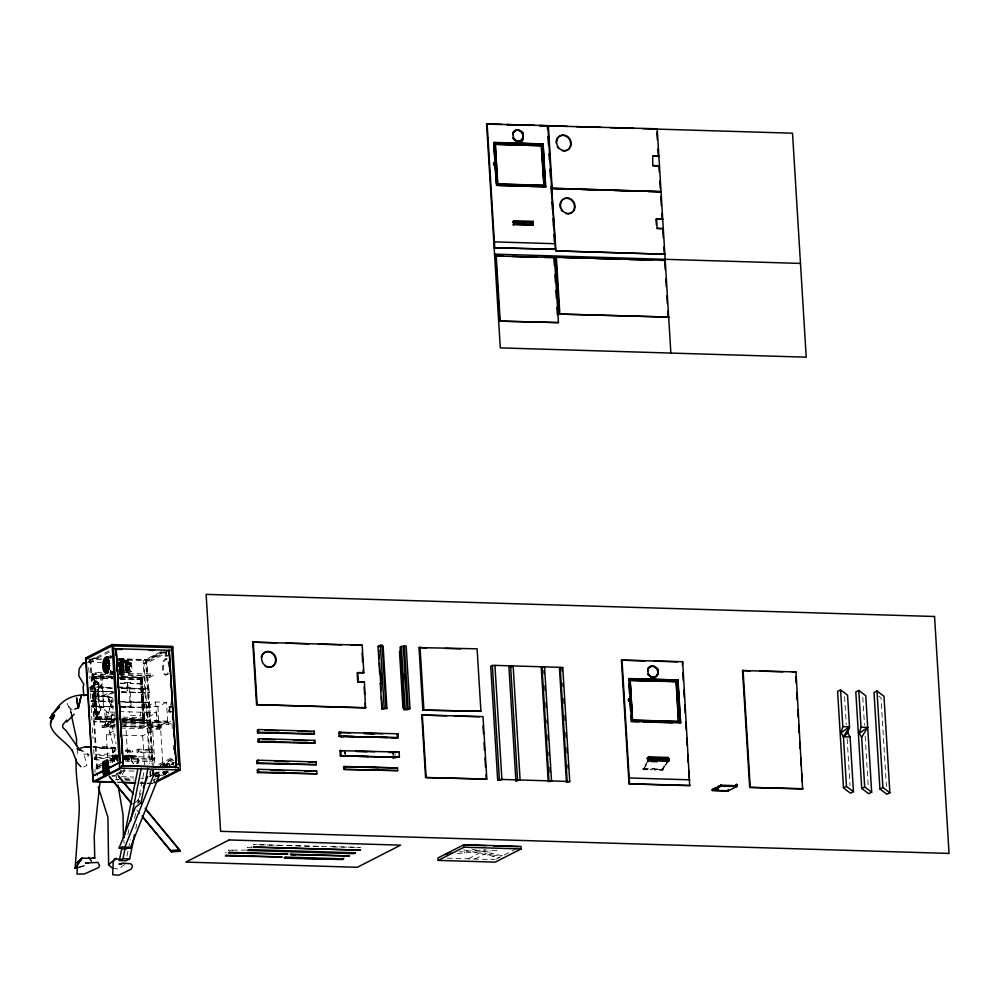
<?xml version="1.0" encoding="UTF-8"?>
<svg xmlns="http://www.w3.org/2000/svg" width="999" height="999" viewBox="0 0 999 999"><rect width="100%" height="100%" fill="white"/><g stroke="black" fill="none" stroke-linecap="round" stroke-linejoin="round"><path stroke-width="0.75" stroke-dasharray="5 3.75" d="M121.091 661.538L121.091 661.438A1.449 1.286 63.1 0 1 121.141 661.063L121.903 660.252L121.179 662.737M126.811 665.259C125.986 664.785 127.11 667.245 125.986 665.396M128.571 661.326L128.009 662M77.647 749.15L76.948 756.218M164.847 765.796L167.57 765.359M167.345 772.577L167.108 770.229M164.623 773.563L164.286 773.726M128.159 661.251L127.298 662.012L128.634 661.975M127.173 686.438C126.661 697.539 129.021 685.514 127.298 683.104M93.694 749.287L94.306 759.327L96.528 757.267L96.641 755.481L118.107 756.131M118.669 664.797L119.493 664.859L118.294 665.646M119.843 662.524L118.719 663.274M118.606 662.712L119.93 663.498L120.18 662.587M120.779 671.565L120.991 670.429M120.342 670.616L122.153 668.88A2.098 1.861 63.1 0 1 119.693 669.542M119.992 671.503C122.153 672.002 120.017 668.968 122.353 668.855M122.402 669.118L122.34 670.304L119.868 671.628M126.261 663.286C132.892 661.987 122.715 662.637 126.861 662.899M125.949 664.822C127.997 664.035 124.813 665.809 126.935 665.284M126.099 663.361L125.437 663.049L127.835 664.747M126.398 667.22L126.361 666.321L126.96 666.87M126.611 663.361L127.135 663.511M128.584 662.649L126.448 663.311L127.185 662.674M126.473 669.742L127.235 670.129L126.349 670.104M127.497 664.61L128.546 666.558M128.359 662.387L127.635 662.512M127.71 664.785L128.284 663.224M127.847 668.756L128.209 668.006M128.521 664.235L128.434 663.111L127.223 663.561M131.443 666.058A3.934 3.509 63.1 0 0 129.158 664.198L128.621 663.423M128.784 668.181L128.147 668.993M130.207 662.1L129.695 663.523L129.058 662.861M130.32 670.341L129.395 670.354L130.232 670.142M125.062 760.976L149.301 761.713L152.585 761.101L154.808 759.028L154.907 757.254L124.238 756.318M126.349 662.062L123.888 660.052L124.9 660.839A15.46 13.774 63.1 0 1 125.137 662.512L125.15 660.626L126.099 660.327M127.098 661.575L128.347 662.025M164.623 771.752L164.823 775.286M119.58 663.361L119.468 662.787M166.196 772.102L166.109 772.327M167.932 762.986L167.62 762.712M109.803 658.091L110.19 656.218L111.151 657.13M111.139 670.716L110.839 671.303M129.695 662.674L130.07 666.308L130.881 665.896L130.582 662.2L129.77 662.412L130.07 666.308M129.957 662.412L130.557 663.985M125.075 661.663L126.736 661.375M125.649 660.514L127.585 660.789L126.985 660.476M119.231 670.916L126.174 670.641M121.99 672.09L121.616 672.102M122.103 676.061L121.291 676.248M123.963 771.141L124.425 767.919M167.607 765.459L166.221 765.571M112.575 762.986L113.699 757.042L116.733 757.13M136.863 763.723L137.987 757.779L124.326 757.367M127.884 834.54L129.096 828.508M126.948 856.205L128.172 850.174M128.471 848.663L130.307 839.61M134.578 818.481L135.802 812.449M137.625 803.396L144.343 770.204M135.777 828.708L136.688 824.175M164.872 771.715L164.947 774.887M120.867 668.955C119.605 667.694 118.369 663.86 120.38 665.659C118.968 668.781 121.066 669.455 120.742 670.167M120.005 668.381L120.567 665.759M119.905 669.455A2.123 1.886 63.1 0 0 122.502 668.768L123.526 665.846L118.556 666.021M110.115 657.042L112.275 657.105M108.466 713.511L112.512 697.976L107.555 695.966L93.207 696.665L104.57 696.016L99.101 695.616L98.002 689.997L94.593 689.585L101.149 690.147L103.397 675.786M126.149 670.791L125.537 663.96L119.043 663.648M114.748 725.149L106.806 727.372L108.429 721.927L105.757 725.749L104.508 709.752L108.179 712.824L104.508 709.752M120.38 666.083L119.755 668.219L122.377 668.294M123.526 665.846L122.515 668.693L121.616 668.668A1.436 1.274 63.1 0 1 119.955 668.993A4.283 3.809 63.1 0 1 119.83 672.14A4.346 3.871 63.1 0 0 120.042 668.98M106.806 727.372L108.042 723.076M120.929 662.924L121.079 660.789A15.46 13.774 63.1 0 0 121.166 662.399L120.817 662.924L121.453 661.326M100.562 707.966L100.287 710.301L96.853 716.083M100.887 708.116L100.599 710.489M120.467 771.802L119.793 774.013L120.867 770.429L118.756 773.825L116.271 774.537M121.291 662.749L121.341 661.313A1.449 1.286 63.1 0 1 121.391 660.938M124.788 662.849L124.713 661.525M121.004 670.579L120.042 671.965L122.34 670.304M120.267 672.202L120.242 672.065A4.008 3.571 63.1 0 0 121.965 671.54L122.652 670.903A4.008 3.571 63.1 0 0 118.444 664.41A5.994 5.332 63.1 0 1 122.165 669.318A5.994 5.332 63.1 0 1 120.092 674.687A5.994 5.332 63.1 0 0 121.953 669.205A5.994 5.332 63.1 0 0 118.132 664.41A4.695 4.183 63.1 0 1 119.743 673.376M120.417 671.515L120.13 671.703A3.746 3.334 63.1 0 0 121.828 671.128L122.465 670.529A3.746 3.334 63.1 0 0 118.544 664.472M122.253 670.616L120.042 671.965M126.324 663.885L127.747 664.635M126.91 667.095L126.324 667.257M128.946 663.011L130.082 663.036M127.597 668.306L127.497 667.494A1.299 1.161 63.1 0 1 128.771 667.432L127.884 667.894M130.17 663.586C133.117 661.5 126.923 663.586 130.407 663.249M121.141 661.063L121.653 662.474M121.266 661.113L121.416 660.689M112.188 656.955L110.09 656.755M130.007 662.687L131.144 663.099M141.096 793.006L138.337 799.912L138.524 803.021M127.173 686.413C128.834 685.926 126.161 681.018 127.298 683.129M668.169 761.226L662.549 770.241L654.657 770.004L654.532 768.968L662.112 769.193L667.744 760.164M668.206 760.414L662.287 769.892L654.745 769.605A1.998 1.049 -14.3 0 0 653.508 768.706A1.998 1.049 -14.3 0 0 651.223 769.492L643.593 769.33L646.64 763.473M100.887 708.129L100.562 707.954M109.528 708.978L112.512 697.976L101.935 695.716L112.512 697.976L113.574 700.349M126.036 666.258L126.423 665.409M94.493 701.335C97.29 696.578 89.71 696.141 93.731 699.238L94.156 699.625M124.65 770.366L121.616 775.711M125.175 662.612L124.55 663.036L124.126 660.289L119.868 659.702L120.954 659.153M121.578 659.914L120.829 660.739A16.446 14.648 63.1 0 0 120.792 662.499L120.667 660.489M112.013 671.241L111.014 672.652L113.399 671.44M111.963 671.628L111.651 672.14A7.942 3.259 -88.3 0 1 109.977 672.989M116.671 756.718L112.2 756.58L112.125 755.544L112.637 754.732L117.12 754.857M112.2 756.58L112.637 754.732M116.846 759.452L112.363 759.315L112.3 758.278L112.8 757.467L117.283 757.592M112.363 759.315L112.8 757.467M124.151 756.942L131.618 757.167L132.068 755.319L124.588 755.094M131.618 757.167L132.068 755.319M124.313 759.677L131.781 759.902L132.23 758.054L124.763 757.829M131.781 759.902L132.23 758.054M654.657 770.004A1.998 1.049 -14.3 0 0 653.533 768.818A1.998 1.049 -14.3 0 0 651.011 769.892L643.119 769.655L642.906 768.843L648.688 759.59M643.119 769.655L648.751 760.626M643.593 769.33L648.776 761.038M662.549 770.241L668.106 760.177M96.891 716.108L100.599 710.489M125.025 662.662L124.363 660.064L124.65 660.901A16.446 14.648 63.1 0 1 125.012 662.637L120.792 662.537M121.416 668.843L121.616 668.668A1.436 1.274 63.1 0 0 121.316 666.745L121.141 666.108A2.098 1.861 63.1 0 0 118.744 666.758L119.118 666.196M120.08 669.892A2.198 1.961 63.1 0 0 122.39 668.631A2.098 1.861 63.1 0 0 121.166 665.996L120.355 664.997L123.651 665.097L123.164 668.993L120.355 670.329M120.38 670.691L120.742 668.343M126.573 662.512L125.824 662.886M120.642 671.89L119.843 672.802L122.253 671.965M119.917 673.064L120.392 672.702A4.308 3.834 63.1 0 0 118.893 664.984M119.605 673.451L121.516 672.127L119.443 673.289M127.098 667.881L127.66 667.344A1.299 1.161 63.1 0 1 128.846 667.382M127.66 668.144L127.223 667.694A1.299 1.161 63.1 0 0 127.26 669.118L127.722 669.592A1.299 1.161 63.1 0 0 128.908 669.63A1.299 1.161 63.1 0 1 127.797 669.555L127.447 669.48M127.822 668.244L127.41 667.532M128.784 668.943L129.071 669.492M129.408 670.004L130.082 669.805M120.167 659.502L119.293 660.751M120.554 660.801L120.679 662.799L120.954 660.214M119.68 666.608L119.006 666.37M120.055 774.063L122.165 771.503L120.055 774.063L119.58 771.99M99.5 687.187L96.678 681.568L94.356 679.857M116.259 749.175L114.323 751.61L107.18 754.208L93.869 754.295M92.52 697.777L93.369 697.09L92.432 697.851M93.357 696.478L92.345 698.051L94.281 696.328M642.906 768.843L651.223 769.492M94.493 679.707L96.978 681.368L99.575 687.212M121.041 658.915L118.669 660.202M123.277 662.512L123.189 661.038M126.074 666.832L126.811 666.233M127.61 669.405L128.684 669.08M128.996 669.53L129.395 669.13A1.299 1.161 63.1 0 0 129.308 667.869L129.083 667.707M118.706 660.027L124.101 660.089M96.641 755.481L94.218 757.741L108.179 758.878M154.907 757.254L152.485 759.515L149.201 760.127L124.887 759.39M122.427 676.286C120.117 676.198 120.604 670.978 122.752 670.391A3.746 3.334 63.1 0 0 118.819 664.335A4.008 3.571 63.1 0 1 122.952 670.754L122.265 671.39A4.008 3.571 63.1 0 1 119.543 671.84M121.94 660.014C119.193 661.4 126.498 661.063 124.326 660.539M166.721 765.346L167.283 765.072L165.772 765.034M120.317 663.324L118.956 663.461M121.828 667.12C116.908 669.367 123.252 667.544 121.354 666.733A1.436 1.274 63.1 0 0 119.555 666.783M128.072 664.635C126.761 665.322 127.922 662.974 126.136 663.773M121.678 666.82L119.693 667.881A4.495 3.996 63.1 0 1 119.967 672.265A4.421 3.934 63.1 0 0 123.751 667.544A4.421 3.934 63.1 0 0 118.494 663.786A4.695 4.183 63.1 0 1 124.001 667.707A4.695 4.183 63.1 0 1 120.067 672.777L119.818 673.276M119.418 673.613L121.379 672.339M133.791 803.608L138.337 799.912L140.122 801.847M121.141 666.108L119.843 666.82L120.991 666.246M124.7 864.347L118.544 869.192L111.863 867.794M121.641 659.103C119.655 659.977 124.987 659.34 122.727 658.965M121.179 659.415L122.565 659.153M121.965 659.365L121.828 659.14M121.428 671.266L121.915 671.34M121.403 675.936L122.565 675.774M164.41 765.496L168.257 763.686L166.758 764.547M120.879 660.139L120.679 662.799M121.578 660.526L124.163 660.451M118.893 659.927L146.89 660.888L164.723 651.823M125.537 671.266L120.18 671.141M126.149 664.135L126.411 672.539L128.746 673.014L131.993 671.103L131.568 663.036L125.849 661.238A1.261 1.124 63.1 0 1 125.025 660.689L123.826 659.203M88.948 661.113L109.615 650.611M109.415 652.085L90.122 661.887L87.562 661.813M110.052 656.78L112.425 655.569M111.826 676.111L92.058 675.499L91.97 674.025L95.205 672.377L102.81 672.602M121.141 659.49L122.053 659.14M122.053 659.415L123.189 658.978M122.165 659.702L123.239 659.053M92.058 675.499L95.305 673.85L102.909 674.088M94.443 694.904L93.956 696.49L92.745 676.573L113.087 677.01M120.067 662.537L118.906 662.524L119.58 663.036L118.844 663.448M93.094 678.471L93.019 677.16M112.787 676.785L93.494 676.748L95.892 719.23L115.322 719.355M119.78 663.386L119.543 662.637M119.955 672.664C125.837 673.601 125.362 663.211 121.478 662.262A12.625 2.522 -3.5 0 1 119.967 662.275L118.531 662.237M124.65 660.901L124.688 662.874L124.788 660.801M118.119 665.309L119.231 664.747M118.382 665.434L119.493 664.859M94.243 677.934L112.987 678.546M124.713 662.687L124.376 661.75A1.449 1.311 70.8 0 0 124.251 661.176L124.013 660.701M118.656 718.568L96.503 718.006L94.081 678.284L112.924 678.583M122.315 671.34L119.668 672.652A4.196 3.734 63.1 0 0 118.506 666.196L123.039 665.184M120.492 665.484L118.419 666.495A2.123 1.886 63.1 0 1 121.229 667.594A2.123 1.886 63.1 0 1 120.117 670.354M120.38 665.659L119.143 665.871M120.729 665.671L118.794 666.783L120.941 665.846M119.018 666.595A2.123 1.886 63.1 0 1 121.628 665.908L123.651 665.097A3.609 2.847 -27.9 0 1 122.402 669.38A2.56 2.273 63.5 0 1 119.618 669.692M121.329 666.358L120.03 666.683M119.693 667.519L121.516 666.595M129.283 662.787L130.32 662.424M110.227 673.301L113.861 671.453M120.055 668.681L122.065 667.682L120.167 668.93M127.572 664.797L128.284 664.298M97.24 684.34L95.355 684.927L95.167 681.805L97.115 682.267L97.028 684.452L97.115 682.267M96.179 681.206L98.938 683.129L98.988 687.662L98.726 683.229L96.179 681.206L96.091 676.286L96.391 681.093M120.217 669.205L122.303 668.556A2.098 1.861 63.1 0 1 120.092 669.805M120.267 669.492L122.303 668.556A2.198 1.961 63.1 0 0 121.191 665.908A2.198 1.961 63.1 0 0 118.669 666.708M120.317 669.792L122.303 668.556M122.165 669.705L121.041 669.992M119.98 671.153L119.855 671.066A2.66 2.36 63.1 0 0 118.406 666.208L119.368 666.258M120.317 670.916L122.377 669.742M120.167 671.091L122.353 670.042M127.66 667.344L127.223 667.694A1.299 1.161 63.1 0 0 127.335 669.068M129.882 666.296L130.881 665.896M90.584 698.426L89.91 687.337L90.722 686.925L112.188 687.587M119.967 672.215L122.115 671.153L122.09 669.942M128.684 667.469L128.859 668.343M95.355 684.927L95.38 681.693M161.039 651.673L143.119 660.776L149.413 763.698M121.291 671.74L122.153 671.74L122.577 675.986M118.244 659.003L146.266 659.852L161.826 651.947M92.457 687.424L91.696 687.799L94.88 687.499M120.754 672.951L122.178 672.227M163.586 651.748L145.667 660.851L151.973 763.773M94.743 691.42L94.868 687.774M126.461 671.952L127.422 671.603L126.686 662.599M168.107 650.898L143.294 663.511L145.842 663.586L166.521 653.084M97.74 686.925L102.885 686.788L103.609 707.629L99.001 707.492L97.74 686.925L102.885 686.788M112.425 691.483L90.147 691.246L113.824 691.97M92.695 691.32L91.945 691.708L95.13 691.395M94.555 691.42L95.067 691.158M165.085 652.235L165.31 656.043L166.558 655.344M95.991 693.056L97.39 693.069C96.603 709.278 100.287 691.745 95.991 693.056L96.404 699.7L97.79 699.712M92.944 698.301L93.856 699.312L92.62 698.463L92.882 697.265M124.9 683.378C126.211 681.83 121.791 684.79 119.855 683.229M94.393 699.625L94.468 700.936M92.532 701.473L93.294 701.098M130.182 683.541L130.357 682.654L130.182 683.541L142.632 683.915M94.967 701.548L95.717 701.161M95.654 706.405L95.692 701.448M141.446 678.209L142.258 677.797L144.73 720.741L122.952 720.254M120.429 678.97L140.659 679.395L143.069 719.455M120.217 679.083L140.422 679.582M119.343 674.849L149.75 675.774L152.997 674.125L153.084 675.611L149.85 677.26L119.43 676.335M94.243 704.108L93.594 704.445L95.704 704.158L94.243 704.108L93.731 706.53M113.349 706.468L91.059 706.218L113.187 706.892M116.995 687.374L129.945 687.337L131.144 706.867L121.229 707.005M92.857 706.68L93.619 706.305M95.28 706.755L96.041 706.38M95.18 701.71L96.166 701.435L96.453 706.131M96.216 706.63L92.582 706.518L92.32 701.286L113.012 701.947M141.783 683.89L130.407 683.428M99.001 707.492L104.146 707.354M99.051 713.998L97.165 714.572L96.978 711.45L98.926 711.912L98.839 714.11L98.926 711.912M142.695 692.881L143.381 692.632L142.67 689.497M145.629 689.035L142.445 689.347L143.207 688.96L143.444 692.869L142.682 693.256L145.866 692.944M97.165 714.572L97.19 711.338M121.628 692.207L149.226 692.607L148.988 688.698L121.379 688.299M142.919 692.632L121.478 691.982M96.753 716.32L115.36 716.857M95.817 717.369L95.567 718.83M96.903 717.732L115.409 718.269M96.928 717.994L115.16 718.656M112.85 677.334L92.982 676.648L95.779 719.13M96.066 718.943L96.94 718.506L94.306 676.335M94.143 699.487L95.355 719.417L93.069 676.41M100.162 718.006L100.362 721.253L114.336 721.628M115.172 713.536L106.094 718.144L106.568 725.961L115.597 726.236M141.558 701.073L142.894 701.111M146.466 702.709L120.579 702.222M114.51 727.859L102.173 727.484L102.048 725.536L104.745 724.163L115.547 724.487M111.239 720.866L113.936 719.492L114.061 721.44L111.351 722.814L111.239 720.866L114.323 720.953M120.979 707.13L150.15 707.579L149.825 702.372L120.667 701.922M102.173 727.484L104.87 726.111L114.123 726.398M106.568 725.961L114.348 722.002M143.606 707.854L144.306 707.604L144.018 702.909L143.319 703.171L144.043 702.634L144.356 707.841L143.606 708.229L146.791 707.916M146.94 706.38L155.582 701.985L166.508 702.322L167.707 721.852L159.053 726.248L148.127 725.911L146.94 706.38L157.867 706.718L166.508 702.322M107.68 757.741L106.281 734.715L114.61 730.481M122.952 726.248L125.737 724.837L128.172 764.735M142.857 719.292L140.21 679.695M143.044 719.13L123.052 718.531M142.944 719.455L122.889 718.88M122.652 718.656L143.731 719.292L156.706 712.699L157.18 720.516L144.206 727.11L123.127 726.46M171.291 712.25L168.744 712.162L168.431 707.092L172.04 706.63M169.618 706.693L169.917 711.5L168.744 712.162M143.856 720.891L144.718 720.254L123.052 719.592M146.778 720.604L147.54 720.217M148.127 725.911L156.781 721.515L167.707 721.852M122.09 726.136L159.103 727.26L161.813 725.898L161.925 727.846L159.228 729.22L122.215 728.096M122.028 721.191L168.294 722.602L171.004 721.228L121.653 719.73M122.964 735.227L142.695 735.826L160.539 726.76L163.074 768.194M122.153 723.151L168.419 724.55L171.116 723.176L121.766 721.678M101.686 763.373L94.768 766.882L97.328 766.957L101.473 764.847M109.99 759.153L118.282 754.932M109.778 760.639L118.069 756.418M101.811 765.321L94.893 768.843L97.44 768.918L101.586 766.807M110.102 761.101L118.406 756.892M125.137 750.386C135.077 748.875 135.702 753.596 125.212 751.685M109.89 762.587L116.808 759.078M136.963 749.874L138.312 749.188L152.884 749.625L153.034 752.235L151.686 752.921L137.125 752.472L136.963 749.874L151.536 750.311L152.884 749.625M137.125 752.472L138.474 751.785L153.034 752.235M97.09 775.961L97.852 775.574M115.859 774.163L122.802 770.629M158.791 764.36L174.013 756.63M159.965 765.134L173.789 758.116M160.302 765.609L174.126 758.578M162.849 765.684L173.913 760.064M164.236 765.684L168.169 763.686L166.845 764.41M164.935 765.808L166.246 765.134M175.462 762.624L171.865 763.086L172.015 765.621M173.039 762.674L173.189 765.084M152.285 774.4L157.817 771.59M170.267 765.271L173.027 763.86M149.438 776.71L153.559 774.612M154.932 773.913L159.041 771.827M154.833 774.487L160.364 771.665M154.358 775.361L162.088 771.44M154.945 776.435L164.635 771.515M155.345 776.885L164.685 772.14L163.636 771.99L163.774 774.237M155.357 777.01L164.785 772.14L162.937 772.115L163.124 775.236M165.359 772.002L166.483 771.503M166.833 771.453L165.422 772.04M157.28 777.097L168.207 771.553M166.471 772.814C162.225 774.562 168.481 773.313 166.358 770.966M164.036 774.525L166.159 773.451M153.734 779.944L156.493 778.546M161.95 775.773L168.781 772.302M152.547 783.104L155.27 781.717M225.15 853.134L226.286 852.559M468.219 858.828L486.101 849.749L459.453 851.872M474.887 859.04L491.058 850.823M496.441 858.953L516.433 848.8M121.054 671.69L121.828 671.665M83.729 766.97L86.95 765.559L84.216 755.032L88.249 756.206L89.136 754.932L83.879 751.498M120.617 668.056L119.88 667.307M120.542 673.051L119.855 672.926L123.851 672.252A5.644 5.032 63.1 0 0 126.049 668.968L126.136 667.569A11.276 10.04 63.1 0 0 124.488 662.112M113.424 692.969L102.685 696.078M80.182 867.207L86.039 865.196L77.672 867.681M131.543 671.615L117.807 671.266M102.472 695.903L105.919 694.168L114.048 692.519M77.91 867.344L84.828 865.359M121.466 671.653L122.577 671.84M487.387 854.994L493.306 853.795M492.657 856.143L498.563 854.932M88.699 662.424L93.094 661.588L101.648 662.799M109.803 655.494L110.577 656.031M125.762 661.638L127.098 661.688M120.192 671.84L121.279 671.578M88.824 662.275L93.094 661.588L89.523 661.837M120.904 668.855L120.767 669.567M457.255 853.521L497.027 850.349M120.629 671.59L119.518 671.615M122.203 659.14L121.791 659.352M126.061 660.401L127.16 660.476M127.023 662.1L126.274 662.075M94.243 746.802L115.447 748.713L111.938 747.976L112.775 752.771L111.938 747.976L113.586 751.398L114.61 761.937M83.641 754.12L89.473 754.245M168.794 655.456L166.483 655.381L166.421 652.934M165.31 656.043L167.869 656.118M165.921 658.89L167.145 658.928A7.992 3.272 -88.3 0 0 163.611 669.555A7.992 3.272 -88.3 0 0 168.794 672.839M109.765 658.004L111.276 658.054M93.881 657.979L101.673 658.216M118.781 658.728L146.803 659.577L153.359 767.906M91.783 658.204L101.124 658.491M87.737 659.09L101.748 659.515M124.138 660.714L121.079 660.614L121.166 662.674L124.188 662.687L124.126 660.876M118.157 661.937L122.315 662.062L122.315 662.724A14.161 2.822 -3.5 0 1 118.506 662.699M88.324 661.425L90.872 661.5L97.565 770.953M116.521 662.337L124.176 662.687M146.591 663.199L144.043 663.124L150.275 764.859M117.657 664.447L125.2 664.672L125.549 670.329L118.032 670.104M123.214 666.008L118.556 665.908A4.495 3.996 63.1 0 1 119.967 672.851M119.543 668.368L122.964 668.468M119.555 668.606L120.904 668.406M119.868 668.893L123.164 668.993M118.769 669.442L122.065 669.542L121.853 666.008M123.676 672.327L128.371 672.464L126.761 668.918L127.223 671.39M119.543 673.114L152.997 674.125M165.172 674.837L166.383 674.874M119.63 674.6L153.084 675.611M91.97 674.025L111.738 674.625M120.38 677.022L142.258 677.797L119.118 677.197M92.745 676.573L113.099 677.21M119.181 677.397L141.995 678.084M119.793 677.547L141.758 678.209M119.131 678.733L140.659 679.395M94.081 678.284L112.525 678.845M124.863 682.604L130.357 682.654M120.067 683.116L125.125 683.266M117.807 686.962L129.945 687.337M119.855 687.811L148.988 688.698M89.91 687.337L112.999 687.974M112.175 688.274L95.242 687.811L95.454 691.196L112.3 691.708M121.279 688.598L142.795 689.21M121.566 691.945L149.226 692.607M94.293 696.653L92.345 697.989L93.481 697.077L93.769 701.31M93.531 699.475L94.718 699.462M113.024 701.261L91.558 700.599L91.871 705.806M120.692 701.485L149.825 702.372M90.747 701.011L112.862 701.685M168.431 707.092L170.991 707.167M119.006 706.493L150.15 707.579M95.979 706.131L95.18 706.568L95.055 704.482M96.366 706.168L113.299 706.643M120.867 706.917L143.918 707.567M94.381 706.193L95.829 706.243M169.917 711.5L172.228 711.575M119.068 711.563L156.706 712.699M114.972 712.2L106.169 711.937L106.356 715.059L115.16 715.321M123.039 717.12L144.755 717.744L144.892 719.954L144.031 720.404L141.621 677.659L144.181 720.716M115.634 719.255L93.606 718.993L114.873 719.642M119.543 719.367L157.18 720.516M95.592 719.23L115.609 719.854M121.741 720.042L144.73 720.741M95.355 719.417L115.285 720.017M114.286 721.94L93.781 721.728L115.047 722.377M121.878 722.177L147.702 722.951L122.64 722.602M111.351 722.814L114.435 722.914M121.716 724.675L161.813 725.898M160.539 726.76L150.824 726.473L152.447 725.649L154.795 764.01M102.048 725.536L114.385 725.911M121.828 726.623L161.925 727.846M106.281 734.715L115.385 735.002M125.399 750.249L132.692 750.474M125.487 751.548L132.767 751.772M643.418 768.631L650.998 768.855M654.445 769.193L662.337 769.43M124.251 755.406L136.039 755.768L136.076 756.418L124.288 756.068M112.125 755.544L118.107 755.719M125.574 755.943L131.556 756.131M112.7 755.768L117.183 755.906M96.528 757.267L117.994 757.916M124.138 758.104L154.808 759.028M112.3 758.278L116.783 758.416M124.251 758.641L131.718 758.865M112.875 758.503L117.358 758.641M124.825 758.865L132.293 759.09M109.703 758.928L117.295 759.153M94.306 759.327L100.687 760.239M109.828 760.514L117.445 760.739M169.018 763.498L169.268 765.996L169.018 763.498A2.335 0.962 -88.3 0 0 168.032 761.663M166.933 763.661L168.182 763.636M150.612 770.529L153.172 770.604M120.28 770.691L135.452 771.141M163.424 772.264L164.648 772.302M121.341 776.698L133.791 777.072M124.076 778.159L133.179 778.433M140.772 778.658L143.806 778.745M115.385 779.507L118.469 779.595M124.638 779.782L133.891 780.069M116.284 779.657L119.318 779.757M125.387 779.944L132.979 780.169M117.02 782.155L121.703 782.167M140.359 782.866L145.03 783.004M146.591 783.054L151.261 783.191M118.032 782.479L121.141 782.567M139.823 783.141L146.054 783.328M147.602 783.378L153.834 783.566L153.646 780.469M281.006 845.404L253.271 844.555L360.377 847.402L330.332 846.902M287.175 845.591L322.627 846.665M252.085 846.952L247.327 847.714L251.948 847.851M246.303 850.099L228.296 850.161L235.964 850.399M447.265 858.191L495.079 859.652M121.403 662.399L121.016 660.639M122.09 671.84L122.253 670.267M93.294 747.215L101.024 747.727L101.861 748.763L107.23 748.139L93.057 746.578L101.861 748.763L102.422 747.851L115.447 748.713M110.477 747.264L115.872 747.814M102.223 746.178L115.722 747.776M154.945 775.511L157.58 776.086M471.89 849.15L502.622 855.818M463.748 849.874L499.188 857.554M126.885 661.525L127.934 661.775L127.922 660.739M167.245 772.477L168.769 772.901M95.167 681.805L96.891 682.367M96.978 711.45L98.714 712.025M127.435 660.464L127.884 661.013L125.225 660.826M127.223 660.526L127.909 660.739M878.67 696.028L881.006 697.789L886.425 786.488M72.24 710.002L69.58 707.679L67.133 703.234L72.54 716.096M122.39 659.815L122.677 660.264A5.17 2.31 49.5 0 0 122.065 661.55L122.315 662.062M140.172 802.147L138.337 799.912L141.159 803.583M137.762 799.712L139.748 802.11M136.776 810.002L140.734 814.797M126.811 662.762L127.36 662.512M463.911 851.51L464.672 852.921M107.555 695.966L112.025 707.704L110.777 706.143L107.555 695.966L113.162 707.379L110.34 723.576L111.538 716.445L111.726 723.875L116.021 743.568M121.204 667.132L121.641 668.119M71.691 713.548L69.98 708.466L71.216 714.397M117.407 761.513L115.422 754.682L117.77 762.487L107.68 724.3M662.112 769.193L662.287 769.892M654.532 768.968L654.72 769.667M650.799 769.08L651.011 769.892M116.109 775.249L117.795 783.653M123.764 840.246L124.126 843.243M862.786 697.227L864.51 725.237M865.171 736.138L868.218 785.938M844.58 696.678L846.29 724.687M847.152 738.698L850.012 785.376M395.042 754.07L395.279 757.979M393.269 752.584L393.419 754.932M392.807 752.597L393.107 756.068M345.492 752.284L345.554 754.67M345.13 751.123L345.354 754.645L344.955 751.123M344.618 751.385L344.767 753.733M344.443 751.385L344.58 753.721M344.218 751.223L344.38 753.833M168.219 661.962L168.506 666.583M170.767 703.583L171.054 708.204M171.99 723.626L172.365 729.794M173.314 745.204L173.601 749.824M166.059 650.436L166.371 655.506M169.493 706.555L169.805 711.638M172.914 762.549L173.077 765.084M168.294 722.602L168.419 724.55M163.736 771.99L163.873 774.237M157.867 706.718L159.053 726.248M159.103 727.26L159.228 729.22M155.582 701.985L156.781 721.515M149.75 675.774L149.85 677.26M153.559 769.904L154.033 777.684M154.108 778.958L154.37 783.291M146.266 659.852L152.697 765.009M153.197 771.103L153.259 774.287M151.536 750.311L151.686 752.921M152.335 769.867L152.822 777.647M150.649 771.028L151.024 777.185M149.887 771.403L150.262 777.572M142.72 689.248L142.869 692.894M143.556 702.921L143.794 707.866M141.746 678.021L144.405 720.903M143.731 719.292L144.206 727.11M140.534 678.046L143.144 720.629M142.695 735.826L144.48 764.984M140.522 712.175L140.734 715.734L129.833 715.409L129.62 711.837M138.312 749.188L138.474 751.785M137.987 757.779L138.349 763.736M130.557 662.637L130.694 665.883M129.133 687.749L130.332 707.28M132.417 750.611L132.492 751.91M123.726 661.013L123.814 662.562M115.397 755.144L115.447 755.793M113.699 757.042L113.973 761.5M104.745 724.163L104.87 726.111M102.348 687.062L103.609 707.629M98.277 686.65L99.538 707.217M95.205 672.377L95.305 673.85M94.156 676.635L96.766 719.218M89.947 659.153L97.003 774.412M90.722 686.925L90.959 690.833M88.699 667.594L89.361 678.383M91.146 707.679L91.908 720.004M92.383 727.709L93.032 738.498M94.917 769.33L95.117 772.414M121.216 661.45L121.291 662.687M109.79 657.617A8.442 6.069 -59.3 0 1 110.639 658.091M109.878 657.28A7.942 3.259 -88.3 0 1 110.727 657.13M112.762 674.637A6.931 6.169 63.1 0 1 110.439 669.867M118.519 663.486A6.931 6.169 63.1 0 1 123.039 669.829A6.931 6.169 63.1 0 1 119.543 676.111A6.918 6.169 63.1 0 0 123.077 669.917A6.918 6.169 63.1 0 0 118.794 663.548M112.388 673.176A5.994 5.332 63.1 0 1 111.788 672.165M167.582 672.802A7.992 3.272 -88.3 0 1 163.162 672.689A7.992 3.272 -88.3 0 1 163.099 661.937A7.992 3.272 -88.3 0 1 167.507 660.177M168.119 661.525A7.992 3.272 -88.3 0 1 168.556 663.249M112.662 672.677A5.657 5.032 63.1 0 1 112.125 671.703M118.419 664.672A5.657 5.032 63.1 0 1 119.905 674.412M112.412 672.839A5.994 5.332 63.1 0 1 111.851 671.815M118.806 664.485A5.657 5.032 63.1 0 1 120.292 674.225M112.587 674.375A6.918 6.169 63.1 0 1 110.652 670.853M119.043 664.747A4.495 3.996 63.1 0 1 119.568 673.239M119.805 669.093A4.346 3.871 63.1 0 1 119.942 671.291A4.495 3.996 63.1 0 0 119.78 669.143M118.844 665.596A2.735 2.435 63.1 0 1 122.69 667.682A2.735 2.435 63.1 0 1 119.755 670.516M119.88 670.454A2.735 2.435 63.1 0 0 122.727 667.27A2.735 2.435 63.1 0 0 118.481 665.946A2.56 2.273 63.1 0 1 122.427 667.195A2.56 2.273 63.1 0 1 119.755 670.179M118.481 665.322A3.147 2.81 63.1 0 1 122.902 667.719A3.147 2.81 63.1 0 1 119.518 670.991M119.68 670.903A3.147 2.81 63.1 0 0 123.064 667.632A3.147 2.81 63.1 0 0 118.644 665.234A2.947 2.622 63.1 0 1 122.702 667.557A2.947 2.622 63.1 0 1 119.543 670.616M118.819 666.72A2.098 1.861 63.1 0 1 121.391 666.046A2.098 1.861 63.1 0 1 122.253 668.868M119.892 669.03A1.436 1.274 63.1 0 0 121.591 668.668A1.436 1.274 63.1 0 0 121.241 666.783A1.436 1.274 63.1 0 0 119.48 666.82A4.283 3.809 63.1 0 0 118.494 666.146M119.93 668.681A2.66 2.36 63.1 0 1 119.805 670.641M121.628 665.908A2.123 1.886 63.1 0 1 122.502 668.768M120.017 667.719A4.283 3.809 63.1 0 1 119.705 672.764M119.855 670.129A2.56 2.273 63.1 0 0 122.527 667.145A2.56 2.273 63.1 0 0 118.556 665.908L120.355 664.997A3.609 2.847 -27.9 0 0 118.756 667.082M122.103 670.991A3.746 3.334 63.1 0 1 119.555 671.403M118.606 663.723A4.421 3.934 63.1 0 1 123.864 667.494A4.421 3.934 63.1 0 1 120.167 672.252M129.233 667.906A1.299 1.161 63.1 0 1 129.308 669.18M100.787 675.074L100.499 681.93L102.135 680.381L100.787 675.074M101.661 684.34L100.924 686.438L98.039 688.498L101.661 684.34M141.209 694.405L142.545 694.442L141.209 694.405M164.398 763.523L164.311 763.511A2.335 0.962 -88.3 0 0 163.524 765.384A2.335 0.962 -88.3 0 1 164.398 763.511M126.249 667.956A2.123 1.898 63.1 0 0 128.784 670.579A2.123 1.898 63.1 0 0 129.445 667.12A2.123 1.898 63.1 0 0 126.249 667.956M131.693 759.103A3.996 3.559 63.1 0 0 136.451 764.023A3.996 3.559 63.1 0 0 137.687 757.529A3.996 3.559 63.1 0 0 131.693 759.103M131.643 759.128A3.996 3.559 63.1 0 0 136.401 764.048A3.996 3.559 63.1 0 0 137.637 757.554A3.996 3.559 63.1 0 0 131.643 759.128"/><path stroke-width="1.5" d="M105.207 764.223L105.407 765.209M105.045 764.223L104.458 765.222L107.692 763.498M105.295 764.572L104.92 765.496M107.03 764.797C108.367 761.9 103.696 764.31 107.168 767.22M107.555 763.91C105.469 776.785 107.792 755.569 105.619 766.995M107.143 766.47L107.318 766.008M103.496 763.91L107.442 761.85L107.73 771.54L108.854 771.141L104.121 773.451L103.534 763.748L106.006 763.935L106.344 766.096L105.594 765.721M107.942 771.34L107.305 762.012M104.321 774.163L104.458 774.375M78.259 708.316L81.344 695.092L86.626 694.929L85.24 695.466M105.345 766.795C107.755 765.159 100.4 765.571 107.268 763.024M106.556 764.185C107.205 761.713 107.293 765.721 107.118 763.498M105.345 765.034L104.658 765.709M105.245 765.371L104.82 764.485L104.77 765.721M107.118 763.848L105.519 764.672M106.069 765.459L105.282 766.058L105.419 765.246M76.586 745.991L76.523 738.711L71.528 715.871M107.867 766.295L108.129 765.858M106.156 770.079L106.269 771.927L106.169 769.929M104.945 765.359L105.757 766.62L104.246 765.222M106.431 770.466L106.418 770.654M103.821 762.911L103.884 762.299M104.395 765.134L106.106 766.907M105.519 767.007L104.82 764.61M106.131 766.395L106.156 765.908M107.318 764.435L107.467 763.548M107.28 770.154L107.318 770.641M107.992 662.187L106.731 662.637L106.206 665.596L107.055 667.944L109.403 668.156L108.441 666.982A8.017 3.284 -88.3 0 0 109.39 669.43M99.863 783.179L94.218 835.988L94.768 858.253L82.105 858.191L77.06 862.811L82.105 858.191L75.15 868.131L77.672 867.681L75.15 868.131L78.971 815.234C80.519 796.503 74.888 777.684 76.311 759.252M77.435 865.771L76.96 874.075L84.453 873.925L98.689 867.557L99.563 865.421L97.902 862.424L85.377 863.024L87.987 863.111M106.381 764.16L106.506 763.386L106.756 767.632M134.553 834.739L129.67 858.89L126.036 860.738L119.356 860.526L122.103 846.952M123.938 837.899L137.662 770.004M119.356 860.526L123.002 858.678L125.137 848.114M130.632 820.966L141.309 768.156M140.971 803.059L147.977 768.356M105.807 766.108L106.843 764.123M107.542 764.198L107.892 763.673M107.855 764.46L107.992 763.286M106.331 663.998L106.493 663.261M74.7 709.14L78.384 707.854L81.344 695.092C70.067 695.529 59.853 702.11 54.558 712.05L59.528 706.892L52.16 714.035L49.95 718.194L53.796 714.31M50.961 722.914L53.072 714.859L51.886 715.771M105.782 671.628L106.468 672.889M107.792 670.366L107.992 667.644M107.705 670.004L108.391 667.657M853.458 791.658L846.465 786.388L843.431 736.763L841.021 732.766L842.819 726.635L840.571 689.897L837.599 691.408L843.493 787.899L850.486 793.169L853.458 791.658L850.112 736.962L847.701 732.966L849.487 726.835L847.552 695.167L840.571 689.897M871.665 792.207L864.684 786.937L861.65 737.312L859.227 733.316L861.026 727.185L858.778 690.446L855.806 691.957L861.712 788.448L868.693 793.718L871.665 792.207L865.771 695.716L858.778 690.446M104.233 764.56L106.294 763.199L106.468 764.148M712.324 790.534L716.208 788.611L715.771 787.774L712.262 789.56L712.324 790.534L727.672 791.146L728.221 789.472M736.488 784.377L735.539 786.575L736.488 784.377L737.399 784.814L736.862 786.475L727.672 791.146M736.463 786.563L737.399 784.814M108.479 667.644C107.093 670.129 108.729 661.638 109.603 665.908L107.542 668.056A8.017 3.284 -88.3 0 0 107.567 672.652L107.53 672.689M158.891 776.373L130.295 847.914L124.388 849.113L119.118 847.976L135.327 807.429L141.009 802.821M143.307 787.487L147.715 776.435M119.118 847.976L125.037 846.765L153.634 775.224M52.872 719.18L54.558 715.371M54.333 715.296C41.034 729.657 65.996 739.897 72.103 750.736M105.719 769.879L107.88 769.093L105.707 770.179L105.157 764.11L103.496 763.648L107.218 761.8M106.443 764.247L106.231 763.236L107.38 763.236M850.112 736.962L843.431 736.763L849.487 726.835L842.819 726.635M861.65 737.312L867.706 727.384L861.026 727.185M106.369 657.554L104.333 665.097L106.493 665.159M108.666 664.335L107.892 662.075L106.731 662.637M513.661 220.754L513.224 222.615L513.661 220.754L533.091 221.341L532.642 223.202L529.657 223.114M513.324 224.3L513.836 223.489L533.254 224.076L533.316 225.125L513.898 224.538L513.386 225.349L513.324 224.3L532.754 224.9L533.254 224.076M532.642 223.202L533.091 221.341M648.014 757.667L648.513 756.855L667.944 757.442L668.006 758.491L648.576 757.891L648.076 758.703M669.068 758.765L667.669 758.953L669.068 758.765L668.781 761.238L648.139 760.614L648.001 758.353M667.432 758.253L667.944 757.442M666.832 759.964L667.32 758.728L647.29 758.116M667.669 762.037L668.169 761.226M107.005 665.821A8.167 3.347 -88.3 0 0 106.081 666.62A9.266 1.548 -72.4 0 0 105.32 670.829A8.017 3.284 -88.3 0 1 106.631 667.32L107.28 666.408L106.344 666.383A3.047 1.249 -88.3 0 0 108.529 666.633L108.554 666.683A3.047 1.249 -88.3 0 0 107.667 661.937A3.047 1.249 -88.3 0 0 106.381 666.345M106.631 667.32L107.243 666.458M82.105 858.178L75.15 868.131L77.91 867.344M105.744 769.605L107.68 769.18M66.683 720.079L62.65 724.987L62.85 727.609L66.009 730.506L78.521 748.276M495.729 174.713L494.892 165.335C491.358 164.798 495.879 161.051 493.593 163.461L494.567 165.497L495.741 165.497L495.829 166.796M630.581 710.813L629.732 701.435C626.211 700.898 630.731 697.152 628.433 699.55L629.407 701.598L630.594 701.585L630.669 702.896M66.721 722.015L74.138 714.21M116.234 858.291L113.212 861.638L112.7 874.737L118.769 875.224L131.144 869.155L132.28 866.795L131.905 864.709L130.432 863.698L122.665 863.173L118.931 864.085L121.578 864.147M111.863 867.794L108.629 864.697L115.372 858.753M107.018 662.187L108.928 662.025L107.33 661.912M843.431 736.763L847.701 732.966M107.904 764.572L108.129 763.511M107.018 662.649L106.606 662.949A8.017 3.284 -88.3 0 0 105.257 659.952A8.317 4.321 -63.6 0 1 106.843 658.453L107.168 658.216A8.317 4.321 -63.6 0 1 108.454 657.542A7.992 3.272 -88.3 0 0 103.996 665.709A7.992 3.272 -88.3 0 0 108.579 672.215M841.021 732.766L849.487 726.835M859.227 733.316L867.706 727.384M108.179 662.424L107.58 661.925M555.407 249.313L494.155 247.752L555.407 249.313L547.827 125.612L486.588 124.051L497.477 124.376M493.806 143.194L494.13 144.493M495.192 144.006L541.645 145.379L544.093 185.489L497.639 184.116L495.267 143.968M539.51 125.649L657.217 128.809L670.853 353.072M494.992 162.525L495.142 161.101M541.233 145.717L495.104 144.318L541.233 145.717L543.881 185.327L497.752 183.928M496.915 184.703L496.515 183.566M496.94 185.464L496.016 179.308M545.204 186.551L543.144 143.931L494.093 142.432L496.715 185.277L545.754 186.763L543.019 143.918M530.107 186.463L545.754 186.763M660.489 191.583L551.598 188.274L661.063 191.696L648.151 191.596M652.722 156.131L658.89 156.319L652.722 156.131L652.759 165.834L659.465 165.747L653.296 165.559M495.654 256.006L554.457 257.505L558.441 322.615L499.625 321.116L495.654 256.006L503.321 256.243M555.981 250.899L664.884 254.208L555.981 250.899L551.623 188.674L563.274 189.023M544.717 257.492L554.457 257.505M661.6 260.502L665.259 260.327L555.819 257.292L559.29 314.061L668.731 317.095L559.29 314.061M656.031 219.305L662.737 219.218L656.031 219.305L656.355 224.688M657.142 228.446L663.311 228.634L657.142 228.446L656.568 219.031M499.625 321.116L558.441 322.615M155.732 782.467L180.307 769.979L172.752 646.403L112.05 644.555L85.564 658.016L93.132 781.717L114.922 782.379M86.189 659.04L112.138 645.854L172.839 647.702M363.861 672.702L357.679 672.514L358.266 681.93L364.435 682.117L365.459 707.954L256.556 704.657L252.735 642.145L362.175 645.179L363.861 672.702L357.142 672.789L357.642 680.856M105.582 764.622L106.856 763.336L107.155 769.692L105.931 770.079M104.858 768.493L109.003 766.383M106.156 767.919L107.63 767.232M103.933 770.329L93.319 775.711L105.157 770.491L104.833 765.197M107.855 768.468L119.281 762.662M105.27 770.217L119.268 762.537L123.039 762.774M106.044 771.915L107.867 771.053M103.397 761.65A2.335 0.962 -88.3 0 0 102.61 764.447L103.247 773.513A2.335 0.962 -88.3 0 0 104.333 775.349L107.967 773.501A2.335 0.962 -88.3 0 0 108.754 770.716L108.117 761.65A2.335 0.962 -88.3 0 0 107.118 759.814L103.496 761.663M169.118 650.449L176.274 767.257L122.79 765.921L125.911 766.008M104.321 775.336L107.967 773.501M180.307 769.979L119.605 768.131L93.669 781.318L113.986 781.93M93.132 781.717L86.101 657.742M362.175 645.179L350.811 645.129M95.479 781.368L121.428 768.181L121.279 765.709L178.334 767.444L178.496 769.917L156.643 781.018M256.556 704.657L365.996 707.679M381.418 674.025L379.72 673.975L378.034 646.453L380.357 645.279L382.18 645.329L386.001 707.829L384.977 708.353L386.925 708.416L383.092 645.903L381.793 646.565M381.156 645.854L382.18 645.329M379.495 650.524L378.683 650.936L379.158 658.591M401.373 646.465L400.075 647.127L403.896 709.627L407.654 709.74L409.977 708.566L406.156 646.053L404.333 646.003L401.373 646.465L405.194 708.965L403.896 709.627M400.312 651.161L399.5 651.573L402.972 708.216L403.783 707.804M176.274 767.257L175.649 767.569L175.499 765.159M419.006 647.602L477.097 648.813L480.919 711.313L422.827 710.102L419.006 647.602L426.723 647.839M258.516 729.545L257.38 730.119L257.542 732.854L314.41 733.978L314.235 731.243L258.516 729.545L258.679 732.279L257.542 732.854M164.348 776.66A2.335 0.962 -88.3 0 0 165.147 777.197L167.657 775.961M379.72 673.975L381.019 673.314L381.581 682.742L380.294 683.391L381.855 708.953L386.925 708.416M364.435 682.117L357.717 682.205M259.078 738.661L257.942 739.235L258.104 741.97L314.96 743.094L314.797 740.359L259.078 738.661L259.24 741.395L258.104 741.97M403.821 674.7L405.119 674.05L405.694 683.466M313.099 731.817L314.235 731.243M257.842 760.202L256.706 760.776L256.88 763.511L316.283 764.697L316.121 761.962L257.842 760.202L258.017 762.936L256.88 763.511M313.661 740.933L314.797 740.359M258.404 769.317L257.267 769.892L257.43 772.627L316.845 773.813L316.671 771.078L258.404 769.317L258.566 772.052L257.43 772.627M381.855 708.953L386.001 707.829M338.886 732.429L397.964 733.778L398.201 737.687L339.123 736.325L338.886 732.429L350.1 732.766M340.671 732.891L341.433 732.504M339.123 736.325L398.201 737.687M341.67 736.413L340.909 736.787L344.093 736.488M343.531 736.5L344.043 736.238M344.43 736.275L353.696 736.513M492.382 665.421L490.709 666.271L497.689 780.344L501.91 779.57L494.93 665.496L492.382 665.421L499.363 779.495L497.689 780.344M405.194 708.965L409.977 708.566M316.121 761.962L308.853 762.362M339.997 750.686L399.088 752.047L399.4 757.254L340.322 755.893L339.997 750.686L342.545 750.761M422.827 710.102L480.919 711.313M510.601 665.971L508.916 666.82L515.896 780.893L520.117 780.119L513.149 666.046L510.601 665.971L517.569 780.044L515.896 780.893M511.476 666.907L513.149 666.046M340.322 755.893L399.4 757.254M421.765 715.034L483.004 716.608L486.825 779.108L425.586 777.534L421.765 715.034L446.665 715.796M342.869 755.981L342.108 756.355L345.704 755.806M344.73 756.068L345.417 755.818M316.671 771.078L304.807 771.328M397.964 733.778L397.152 734.19L397.39 738.099M391.67 737.961L392.357 737.712M392.42 737.949L391.658 738.336L394.842 738.024M343.581 766.658L397.502 767.881L397.677 770.616L343.743 769.392L343.581 766.658L346.616 766.745M346.178 766.533L394.68 767.919M541.246 667.307L544.555 667.007L551.523 781.068L550.774 781.455L548.226 781.38L541.246 667.307L544.555 667.007M343.743 769.392L397.677 770.616M392.532 752.697L393.294 752.309M560.214 667.482L559.452 667.869L566.433 781.93L569.742 781.63L562.762 667.557L560.214 667.482L567.182 781.543L566.433 781.93M392.57 752.846L393.094 752.584M394.967 752.771L395.729 752.384M562.762 667.557L562 667.944L562.187 671.028M399.088 752.047L388.623 752.172M392.857 757.529L393.044 757.542M393.618 757.517L392.857 757.904L396.041 757.592M397.502 767.881L393.706 768.169M621.44 660.139L682.679 661.713L689.71 785.689L629.008 783.84L621.44 660.139L644.78 660.851M425.586 777.534L486.825 779.108M628.621 678.696L677.871 680.019M628.658 679.283L628.97 680.594M630.119 680.069L676.498 681.48L629.957 680.419L630.706 692.632M629.957 680.419L676.298 681.705L678.521 721.528L676.086 681.817M285.901 857.791L285.09 858.203L338.711 859.402M292.932 854.682L292.17 855.069L295.354 854.757M682.679 661.713L682.329 665.072M630.394 698.338L630.069 697.027L629.832 698.626M677.622 680.144L680.606 722.864L677.984 680.019L679.745 723.014M342.932 856.243L343.107 856.243M343.681 856.218L342.919 856.605L346.104 856.293M631.443 720.966L631.368 719.655M630.893 695.691L632.379 720.129L630.169 680.307M632.567 720.167L678.87 721.628M630.869 715.409L631.768 721.365M679.02 700.823L679.095 702.122M742.532 670.579L796.003 671.915L802.609 788.985L749.675 787.387L742.532 670.579L750.311 670.816M548.226 781.38L551.523 781.068M680.257 720.966L680.244 722.439M796.003 671.915L792.344 672.09M463.961 844.729L438.012 857.916L438.174 860.389L495.229 862.125L521.178 848.938L521.028 846.465L463.961 844.729L464.11 847.202L438.174 860.389M629.008 783.84L690.247 785.414M876.985 691.008L874.013 692.519L879.919 788.998L886.9 794.267L889.872 792.756L883.978 696.278L876.985 691.008L882.891 787.487L889.872 792.756M717.894 787.949L717.394 786.95L720.903 785.164L735.689 785.701M716.158 787.774L712.786 789.497L712.836 790.321L728.146 790.796M717.394 786.95L721.116 785.264L721.166 786.101L717.457 787.924M749.675 787.387L803.146 788.711M843.493 787.899L846.465 786.388M861.712 788.448L864.684 786.937M879.919 788.998L882.891 787.487M104.233 773.363L105.669 772.751M104.096 773.301L105.507 772.464L104.907 763.898L105.944 763.96M717.819 788.586L718.493 787.949M108.579 663.586L109.64 663.586M78.097 748.938L85.564 746.715L91.359 746.777M85.976 662.737L82.83 663.536L79.171 668.793L78.796 675.898L83.841 684.427L83.092 686.887L83.779 695.779M86.851 662.512L82.83 663.536L85.764 662.986M107.705 668.031L109.428 668.081C107.492 666.358 110.015 668.169 107.929 667.682M106.306 763.673L106.793 769.392M715.771 787.774L715.833 788.748L717.806 788.448M717.344 788.536L716.32 788.611M112.263 776.011L115.222 775.773M142.045 815.908L170.654 850.524L179.558 849.812L180.32 851.223L171.416 851.935L142.72 817.194M448.139 852.771L450.886 852.547M444.705 854.52L447.477 854.295M105.37 770.217L103.871 770.291L105.632 770.379M107.967 661.862L107.505 661.875A8.092 3.309 -88.3 0 0 107.48 657.292A8.442 6.069 -59.3 0 1 108.516 657.292M105.632 763.998L104.92 764.023L105.27 768.206L105.332 764.098M502.097 124.388L486.588 123.913L500.287 347.889L806.218 357.18L792.519 133.204L642.757 128.659M506.743 124.525L534.652 125.375M539.31 125.512L567.22 126.361M576.261 126.636L600.998 127.385M610.277 127.672L633.89 128.384M506.818 124.663L530.169 125.375M494.105 142.77L543.031 144.118L493.768 142.607L496.615 185.252M494.38 162.512L495.317 162.362M497.927 185.489L525.511 186.326M581.655 189.585L595.566 189.997M614.123 190.572L629.595 191.034M513.161 221.566L532.579 222.165M513.736 221.803L533.154 222.39M494.355 241.87L555.057 243.719M494.555 254.133L800.486 263.424M563.598 257.53L586.925 258.242M596.266 258.516L619.605 259.228M628.933 259.515L652.272 260.215M512.512 256.518L537.05 257.267M252.735 642.145L276.586 642.869M285.864 643.156L309.053 643.856M318.331 644.143L341.533 644.842M445.229 648.401L460.651 648.863M378.034 646.453L380.544 646.528M654.12 661.138L677.472 661.837M113.511 648.626L171.791 650.399M115.647 649.113L121.878 649.3M149.9 650.162L154.57 650.299M116.983 649.35L121.578 649.487M149.188 650.324L153.784 650.461M759.652 671.103L783.004 671.803M494.93 665.371L560.202 667.344M677.984 680.019L628.945 678.533L631.568 721.378M109.503 663.473L108.292 662.349M628.958 678.858L677.634 680.344M677.697 680.769L677.784 682.08M380.294 683.391L381.993 683.441M629.233 698.601L630.157 698.463M632.379 720.129L678.733 721.428M631.468 721.353L680.606 722.864M454.445 716.033L479.345 716.783M631.243 721.54L638.898 721.778M643.506 721.915L672.627 722.801M364.123 733.191L382.829 733.766M265.122 730.356L279.046 730.781M297.627 731.343L311.551 731.768M374.925 733.778L364.21 733.453L373.314 733.778M258.679 732.279L314.41 733.978M359.74 736.738L387.387 737.537M262.575 739.385L274.962 739.76M293.544 740.321L307.467 740.746M259.24 741.395L314.96 743.094M647.127 758.328L661.001 758.753M647.152 758.591L654.457 758.753M668.106 760.177L648.688 759.59L648.751 760.626M648.551 759.964L669.18 760.589M355.881 751.173L374.588 751.735M356.056 751.485L366.858 751.76M389.747 752.509L392.882 752.559M648.176 760.401L654.158 760.589M651.223 761.538L657.205 761.713M345.629 755.843L368.594 756.543M374.712 756.73L393.094 757.279M275.112 761.338L288.911 761.75M258.017 762.936L316.283 764.697M361.65 767.207L378.671 767.719M176.211 764.26L179.982 764.51M629.208 777.971L689.909 779.819M103.409 764.11L104.932 764.535M271.066 770.304L284.865 770.729M153.933 766.87L158.604 767.007M258.566 772.052L316.845 773.813M501.91 779.432L567.182 781.418M736.862 786.475L720.966 786.138L720.903 785.164M499.363 779.495L501.91 779.57M517.569 780.044L520.117 780.119M567.182 781.543L569.742 781.63M712.262 789.56L718.231 789.747M121.691 782.292L135.702 782.716M122.702 782.617L135.152 782.991M463.474 844.979L486.126 845.666M493.668 845.903L518.981 846.665M464.11 847.202L521.178 848.938M123.002 858.678L129.67 858.89M85.564 746.715L91.746 747.115M114.323 858.853L120.217 859.277M125.037 846.765L130.295 847.914M93.032 857.654L94.768 858.253M79.108 749.812L77.023 748.638L82.755 751.086M736.051 784.602L736.975 785.027M107.293 764.797L106.731 763.823M108.829 662.886L108.404 662.612A8.017 3.284 -88.3 0 0 109.378 660.476M79.396 749.824L80.145 750.399M80.919 766.708L77.01 762.662L72.04 749.912M118.194 775.536L133.541 794.118M145.205 808.228L179.558 849.812M118.956 776.947L129.845 790.122M146.666 810.489L180.32 851.223M109.291 776.248L131.681 803.346M110.052 777.659L131.831 804.02M104.87 764.722L105.257 766.645M109.428 664.909A8.017 3.284 -88.3 0 1 108.791 664.735L109.103 665.147M108.791 664.735L109.603 665.908M88.774 857.304L91.471 861.25M170.654 850.524L171.416 851.935M105.657 671.865L104.533 668.206L106.693 668.269L107.205 670.604M98.264 786.925L107.904 817.269L108.629 864.697M107.305 669.992L107.355 668.656A7.942 3.259 -88.3 0 1 107.118 666.695M107.405 672.402L107.155 671.141A8.017 3.284 -88.3 0 1 108.342 667.856M118.044 785.139L123.039 814.759L123.401 837.249M78.009 708.091L76.548 697.926L78.384 707.854M795.741 676.86L796.128 683.091M796.702 692.432L797.177 700.212M797.751 709.565L798.226 717.344M798.701 725.137L799.175 732.916M799.749 742.269L800.124 748.501M800.699 757.841L801.173 765.621M801.648 773.413L802.122 781.206M743.069 670.304L750.212 787.112M717.744 786.975L717.794 787.811M656.855 132.143L657.33 139.785M657.891 148.951L658.353 156.593M658.928 166.021L659.303 172.04M659.852 181.056L660.314 188.574M660.801 196.566L661.363 205.732M661.825 213.374L662.2 219.493M662.874 230.419L663.324 237.937M663.885 246.953L664.335 254.483M664.81 262.138L665.272 269.805M665.846 279.008L666.308 286.688M666.87 295.891L667.344 303.559M667.807 311.238L668.181 317.37M682.804 672.814L683.279 680.544M683.84 689.822L684.315 697.552M684.79 705.282L685.264 713.011M685.826 722.289L686.301 730.019M686.775 737.749L687.25 745.491M687.811 754.769L688.286 762.499M688.761 770.229L689.235 777.959M676.41 680.169L679.02 722.752M668.106 758.74L668.206 760.414M667.744 760.164L667.544 758.129L647.876 757.529L648.139 760.614M649.512 759.852L649.4 758.166L649.05 759.602M648.513 756.855L648.576 757.891M630.044 678.758L632.642 721.34M628.895 683.291L629.557 694.03M621.977 659.864L629.545 783.578M548.314 125.499L552.135 187.999M556.356 257.018L559.827 313.786M547.29 125.886L547.477 128.983M547.952 136.713L548.426 144.443M548.988 153.721L549.375 159.902M549.937 169.181L550.412 176.923M550.986 186.189L551.448 193.931M551.923 201.661L552.397 209.39M552.971 218.669L553.446 226.398M553.921 234.128L554.383 241.858M553.921 257.779L554.395 265.534M554.969 274.825L555.444 282.58M555.919 290.334L556.381 298.077M556.955 307.38L557.43 315.135M542.769 144.043L545.429 186.938M541.57 144.081L544.168 186.651M562.949 683.353L563.136 686.438M563.886 698.776L564.173 703.396M564.922 715.721L565.209 720.354M565.958 732.679L566.246 737.312M566.908 748.101L567.195 752.722M567.944 765.059L568.131 768.131M543.98 670.466L544.168 673.551M544.93 685.888L545.204 690.509M545.966 702.846L546.241 707.467M547.002 719.804L547.19 722.876M547.939 735.214L548.226 739.834M548.975 752.172L549.163 755.256M549.925 767.582L550.199 772.215M541.995 666.932L548.975 780.993M513.836 223.489L513.898 224.538M495.192 142.67L497.789 185.252M494.043 147.203L494.705 157.929M496.191 255.732L500.174 320.841M487.125 123.776L494.705 247.477M483.017 726.023L483.491 733.653M484.053 742.794L484.515 750.411M484.977 758.041L485.539 767.182M486.001 774.812L486.288 779.382M420.03 647.077L423.863 709.577M422.302 714.76L426.123 777.259M404.333 646.003L408.154 708.503M403.309 646.528L407.13 709.028M380.357 645.279L384.178 707.779M381.506 675.374L381.668 678.059M380.906 673.488L381.556 684.203M379.433 663.186L381.118 690.746M381.493 696.865L382.155 707.579M362.1 653.096L362.662 662.275M363.124 669.917L363.311 672.976M364.16 686.912L364.623 694.43M365.184 703.446L365.459 707.954M344.33 766.27L344.505 769.005M339.697 732.017L339.935 735.926M340.809 750.274L341.134 755.481M253.271 641.87L257.093 704.382M171.616 647.664L178.759 764.472M169.243 650.324L176.398 767.382M168.606 650.511L168.843 654.32M175.624 765.159L175.774 767.707M168.581 650.599L168.719 654.245M169.63 667.856L169.818 670.966M170.579 683.428L170.779 686.538M171.628 700.561L171.828 703.671M172.59 716.133L172.777 719.243M173.626 733.266L173.826 736.375M174.675 750.399L174.875 753.508M116.196 648.838L123.339 765.646M116.059 648.713L123.227 765.771M115.847 652.235L116.034 655.344M116.796 667.807L116.983 670.916M117.745 683.378L117.932 686.488M118.794 700.511L118.981 703.621M119.743 716.083L119.942 719.193M120.792 733.216L120.991 736.325M121.841 750.349L122.028 753.458M113.349 645.891L120.492 762.699M112.05 644.555L119.605 768.131M103.784 663.648L104.133 669.367M560.314 207.842A7.992 7.105 63.1 0 1 566.108 198.239A7.992 7.105 63.1 0 1 574.525 206.943A7.992 7.105 63.1 0 1 565.796 213.524M562.412 211.401A7.992 7.105 63.1 0 1 561.151 209.753M556.093 142.919A7.992 7.105 63.1 0 1 563.536 135.377A7.992 7.105 63.1 0 1 570.629 144.718A7.992 7.105 63.1 0 1 561.95 150.637M558.566 148.514A7.992 7.105 63.1 0 1 557.305 146.853M512.899 133.491A5.657 5.032 63.1 0 1 519.455 130.707A5.657 5.032 63.1 0 1 522.689 138.024A5.657 5.032 63.1 0 1 516.133 140.809M515.209 140.272A5.657 5.032 63.1 0 1 513.149 137.725M517.07 141.471A5.994 5.332 63.1 0 1 516.033 141.109M515.047 140.534A5.994 5.332 63.1 0 1 512.874 137.85M513.049 132.368A5.994 5.332 63.1 0 1 518.506 130.045M519.555 130.407A5.994 5.332 63.1 0 1 523.251 135.926M522.976 138.149A5.994 5.332 63.1 0 1 520.217 141.234M522.652 132.243A6.918 6.169 63.1 0 1 523.301 133.429M523.101 139.76A6.918 6.169 63.1 0 1 521.478 141.571M261.176 657.28A7.992 7.105 63.1 0 1 270.379 652.247A7.992 7.105 63.1 0 1 275.137 663.024A7.992 7.105 63.1 0 1 265.11 666.171M106.256 665.209A8.017 3.284 -88.3 0 0 104.358 665.559A8.379 2.198 -66.2 0 1 105.295 663.286L105.507 662.837A8.379 2.198 -66.2 0 1 106.394 661.113M108.566 672.04A7.942 3.259 -88.3 0 1 104.008 665.571A7.942 3.259 -88.3 0 1 108.466 657.417M108.666 770.716A2.335 0.962 -88.3 0 1 107.867 773.501M169.231 774.799A2.335 0.962 -88.3 0 1 168.781 775.349L168.868 775.349A2.335 0.962 -88.3 0 0 169.318 774.799M647.739 669.592A5.657 5.032 63.1 0 1 654.62 666.957A5.657 5.032 63.1 0 1 657.28 674.762A5.657 5.032 63.1 0 1 650.049 676.373M649.225 675.661A5.657 5.032 63.1 0 1 648.001 673.826M658.104 672.015A5.994 5.332 63.1 0 1 650.886 677.21M648.301 674.974A5.994 5.332 63.1 0 1 647.727 673.938M647.901 668.456A5.994 5.332 63.1 0 1 649.313 666.895M650.224 666.37A5.994 5.332 63.1 0 1 654.395 666.508M655.381 667.07A5.994 5.332 63.1 0 1 657.929 670.878M657.492 668.331A6.918 6.169 63.1 0 1 658.154 669.517M229.171 839.947L185.839 862.087L357.292 867.294L400.624 845.154L229.171 839.947M229.595 852.322L228.459 852.896L287.874 854.095L229.595 852.322M226.461 855.294L225.324 855.868L282.18 856.98L226.461 855.294M254.196 846.902L253.434 847.289L360.539 850.137L254.196 846.902M249.176 849.587L247.502 850.449L353.846 853.67L355.519 852.821L249.176 849.587M285.502 857.08L284.203 857.741L342.47 859.515L343.768 858.853L285.502 857.08M291.196 854.195L290.384 854.607L349.463 855.956L291.196 854.195M934.552 616.495L206.119 594.368L220.604 831.318L949.05 853.433L934.552 616.495M560.601 203.534A7.992 7.105 63.1 0 0 570.104 213.361A7.992 7.105 63.1 0 0 572.577 200.399A7.992 7.105 63.1 0 0 560.601 203.534M556.755 140.634A7.992 7.105 63.1 0 0 566.258 150.474A7.992 7.105 63.1 0 0 568.731 137.5A7.992 7.105 63.1 0 0 556.755 140.634M513.011 134.69A5.657 5.032 63.1 0 0 520.454 140.734A5.657 5.032 63.1 0 0 521.041 131.269A5.657 5.032 63.1 0 0 513.011 134.69M261.713 657.005A7.992 7.105 63.1 0 0 271.228 666.845A7.992 7.105 63.1 0 0 273.689 653.87A7.992 7.105 63.1 0 0 261.713 657.005M647.864 670.779A5.657 5.032 63.1 0 0 655.307 676.835A5.657 5.032 63.1 0 0 655.893 667.369A5.657 5.032 63.1 0 0 647.864 670.779M108.691 669.417A7.992 3.272 -88.3 0 0 106.443 657.08A7.992 3.272 -88.3 0 0 103.047 668.668A7.992 3.272 -88.3 0 0 108.691 669.417"/></g></svg>
